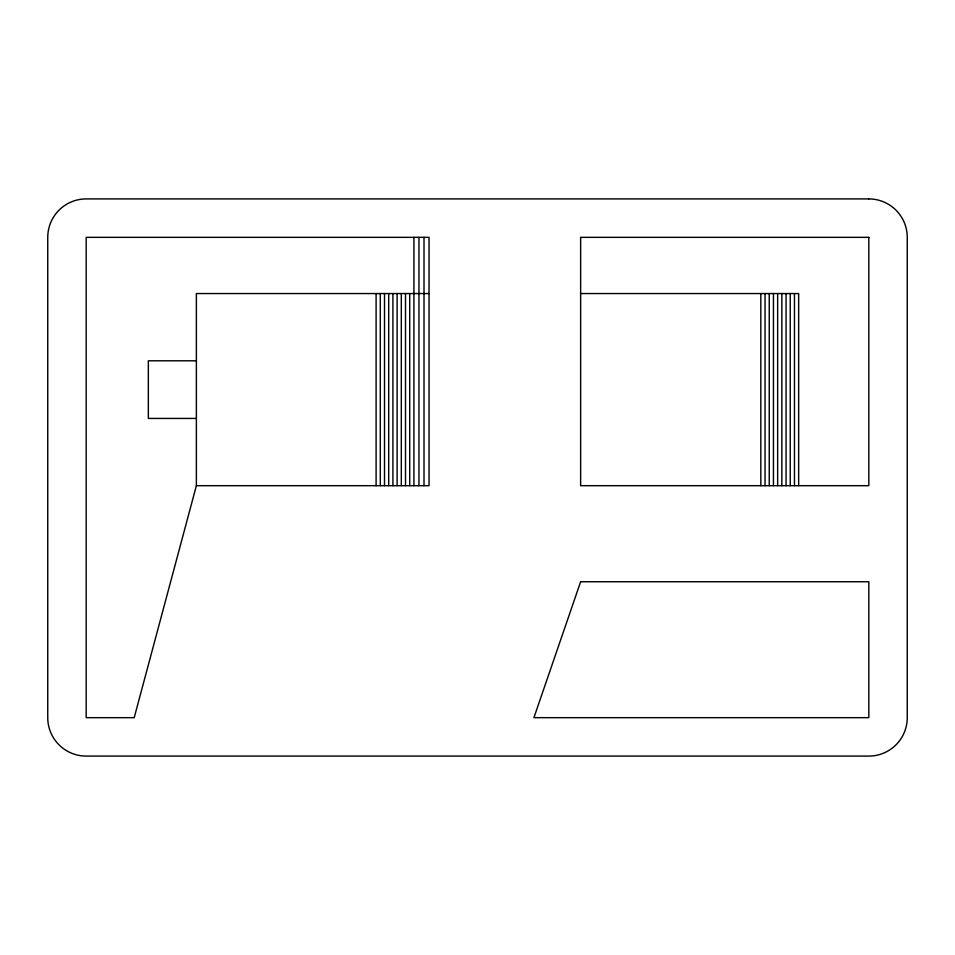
<?xml version="1.0" encoding="UTF-8"?>
<svg xmlns="http://www.w3.org/2000/svg" width="955" height="955" viewBox="0 0 955 955"><rect width="100%" height="100%" fill="white"/><g stroke="black" fill="none" stroke-linecap="round" stroke-linejoin="round"><path stroke-width="1.43" d="M196.372 485.689L134.213 717.659L86.177 717.659L86.177 237.341L429.046 237.341L429.046 485.689L196.372 485.689L196.372 293.555L429.046 293.555M580.628 293.555L798.655 293.555L798.655 485.689M196.372 360.799L148.335 360.799L148.335 418.433L196.372 418.433M794.453 293.555L794.453 485.689M790.251 293.555L790.251 485.689M786.049 293.555L786.049 485.689M781.847 293.555L781.847 485.689M777.645 293.555L777.645 485.689M773.443 293.555L773.443 485.689M769.241 293.555L769.241 485.689M765.039 293.555L765.039 485.689M760.837 293.555L760.837 485.689M424.008 237.341L424.008 485.689M418.959 237.341L418.959 485.689M413.921 237.341L413.921 485.689M409.719 293.555L409.719 485.689M405.517 293.555L405.517 485.689M401.315 293.555L401.315 485.689M397.113 293.555L397.113 485.689M392.911 293.555L392.911 485.689M388.709 293.555L388.709 485.689M384.507 293.555L384.507 485.689M380.305 293.555L380.305 485.689M376.103 293.555L376.103 485.689M580.628 581.75L533.917 717.659L868.823 717.659L868.823 581.75L580.628 581.75M868.823 198.915L86.177 198.915A38.427 38.427 0 0 0 47.75 237.341L47.75 717.659A38.427 38.427 0 0 0 86.177 756.085L868.823 756.085A38.427 38.427 0 0 0 907.25 717.659L907.25 237.341A38.427 38.427 0 0 0 868.823 198.915M868.823 237.341L580.628 237.341L580.628 485.689L868.823 485.689L868.823 237.341"/></g></svg>
